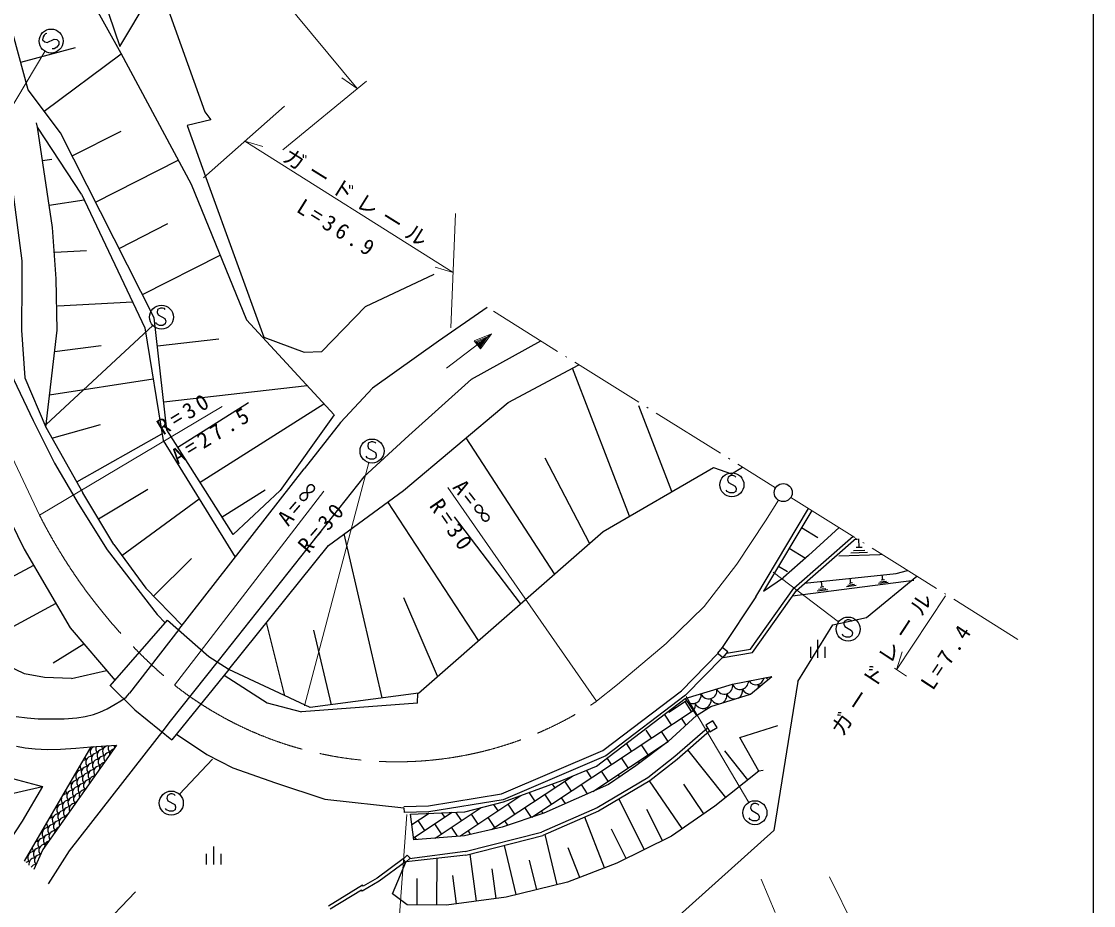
# Model space of a CAD drawing. Units: millimetres, scale not verified. Extents: x 40000 to 680000, y 20000 to 380000.
# Drawn here: x 489710 to 579000, y 242517 to 316170 of the extents above; entities that cross this region are included whole.
import ezdxf

# ---------------------------------------------------------------- set-up
doc = ezdxf.new("R2010")
doc.units = ezdxf.units.MM
doc.header["$LTSCALE"] = 1000
doc.linetypes.add('CHAIN', pattern=[18.5, 12, -1.5, 3.5, -1.5])
doc.linetypes.add('USER1', pattern=[8, 6.295082, -0.786885, 0.131148, -0.786885])
for name, color, linetype, lineweight in [('M-BGD', 7, 'Continuous', 25), ('M-BMK', 2, 'CHAIN', 13), ('M-BMK-HTXT', 7, 'USER1', 13), ('M-BMK-ROW', 30, 'Continuous', 25), ('M-BMK-SRVR', 3, 'Continuous', 25), ('M-STR-HTXT', 7, 'Continuous', 13), ('M-STR-STR1', 1, 'Continuous', 25), ('M-STR-STR3', 7, 'Continuous', 25), ('M-STR-STRC', 7, 'Continuous', 25), ('M-TTL-BAND', 7, 'Continuous', 25)]:
    doc.layers.add(name, color=color, linetype=linetype, lineweight=lineweight)
doc.styles.add('ＭＳ ゴシック', font='')
doc.styles.get('ＭＳ ゴシック').set_extended_font_data('MS Gothic')

msp = doc.modelspace()

# ---------------------------------------------------------------- linework, layer by layer
at = {"layer": 'M-BGD'}
for p, q in [((494851, 319164), (497996, 313516)), ((490265, 310481), (489029, 315089)), ((489647, 312785), (494218, 314011)), ((491614, 308683), (498013, 313483)), ((497996, 313516), (503840, 302614)), ((492963, 306885), (490265, 310481)), ((491042, 307373), (490951, 307735)), ((492300, 299004), (491042, 307373)), ((494699, 301779), (491042, 307373)), ((488368, 306866), (489751, 296216)), ((500774, 291487), (492963, 306885)), ((493939, 304960), (498016, 307028)), ((491462, 304583), (492229, 304699)), ((495892, 301110), (502774, 304602)), ((503840, 302614), (508460, 291313)), ((492020, 300864), (494926, 301300)), ((494699, 301779), (499993, 290641)), ((497845, 297261), (501911, 299324)), ((492614, 294719), (492300, 299004)), ((492498, 296955), (495129, 297092)), ((499797, 293412), (506261, 296691)), ((489751, 296216), (489745, 294461)), ((492682, 290464), (492614, 294719)), ((489745, 294461), (489724, 290454)), ((492730, 292482), (498965, 292805)), ((528500, 292346), (524452, 289523)), ((486406, 291888), (490679, 282933)), ((501829, 282153), (500774, 291487)), ((508460, 291313), (515765, 283389)), ((489724, 290454), (489993, 286482)), ((491734, 282367), (492682, 290464)), ((499993, 290641), (501502, 281253)), ((501037, 289153), (506152, 289731)), ((524452, 289523), (518935, 285608)), ((527198, 286357), (532967, 289551)), ((492471, 288665), (496364, 289177)), ((530248, 284428), (536136, 287568)), ((540343, 274957), (535601, 287283)), ((489993, 286482), (491734, 282367)), ((492050, 285066), (500676, 286391)), ((501565, 284486), (513509, 285836)), ((521987, 281664), (527198, 286357)), ((518935, 285608), (516270, 282745)), ((502746, 280701), (508620, 284415)), ((504582, 277797), (514904, 284323)), ((521536, 277100), (530248, 284428)), ((543889, 277014), (541140, 284159)), ((515765, 283389), (511269, 277095)), ((490679, 282933), (492470, 279377)), ((491734, 282367), (494825, 276898)), ((492249, 281456), (496293, 282599)), ((516270, 282745), (513243, 278886)), ((485260, 281760), (489938, 272199)), ((494310, 277810), (501410, 281824)), ((507336, 273442), (501829, 282153)), ((518239, 278226), (521987, 281664)), ((534115, 270153), (526750, 281486)), ((501502, 281253), (507521, 271544)), ((537016, 272693), (533316, 279797)), ((492470, 279377), (494425, 276017)), ((502821, 265512), (513243, 278886)), ((538149, 273684), (547351, 279022)), ((547351, 279022), (548843, 278484)), ((548843, 278484), (549760, 279043)), ((518239, 278226), (506084, 262895)), ((497406, 272586), (494825, 276898)), ((496116, 274742), (500239, 277210)), ((506418, 274894), (510006, 277163)), ((507336, 273442), (511269, 277095)), ((515292, 272523), (521536, 277100)), ((494425, 276017), (496841, 272157)), ((498069, 271679), (504517, 276389)), ((527765, 264593), (520238, 276148)), ((550876, 268230), (555261, 275601)), ((555526, 275436), (551522, 268701)), ((531277, 267668), (525772, 274888)), ((519752, 259816), (516601, 273482)), ((522771, 260220), (538149, 273684)), ((554031, 268968), (558973, 273279)), ((554682, 274016), (556035, 273175)), ((557810, 274007), (555270, 271682)), ((497406, 272586), (500058, 268956)), ((506973, 262192), (515292, 272523)), ((554253, 268767), (559236, 273114)), ((559153, 273045), (559338, 273051)), ((559722, 272352), (559218, 272336)), ((559470, 272344), (559447, 273072)), ((489938, 272199), (493756, 265649)), ((496841, 272157), (501025, 266753)), ((500706, 268290), (503868, 271442)), ((555270, 271682), (553185, 269840)), ((553662, 272300), (555009, 271452)), ((561188, 271744), (557793, 271637)), ((560184, 271919), (558785, 271874)), ((559002, 272105), (559953, 272135)), ((561405, 271757), (561188, 271744)), ((490721, 270856), (487492, 269111)), ((552772, 270803), (553499, 270345)), ((551522, 268701), (553185, 269840)), ((554938, 269364), (562559, 270166)), ((558793, 269378), (558740, 269790)), ((561602, 269664), (561316, 269627)), ((561459, 269645), (561405, 270058)), ((562559, 270166), (563515, 270437)), ((503083, 265848), (500058, 268956)), ((550434, 263863), (554031, 268968)), ((550602, 263587), (554253, 268767)), ((564038, 269608), (553915, 268287)), ((556873, 268819), (555980, 268702)), ((556105, 268864), (556711, 268943)), ((556550, 269067), (556229, 269025)), ((556389, 269046), (556329, 269510)), ((559223, 269176), (558430, 269072)), ((558540, 269216), (559080, 269286)), ((558936, 269396), (558651, 269359)), ((561889, 269443), (561095, 269340)), ((561206, 269483), (561745, 269554)), ((524366, 261617), (521569, 268145)), ((550876, 268230), (548068, 264019)), ((492570, 267684), (486133, 264207)), ((501025, 266753), (501702, 266037)), ((511660, 259993), (510114, 266092)), ((493756, 265649), (497506, 261266)), ((502821, 265512), (498699, 260222)), ((515544, 259252), (514052, 265468)), ((556019, 264660), (556019, 263160)), ((489974, 261831), (486290, 263585)), ((494914, 264296), (492365, 262701)), ((544688, 260418), (547731, 263533)), ((548068, 264019), (547691, 263553)), ((547691, 263553), (548151, 263182)), ((548528, 263649), (548068, 264019)), ((548149, 263179), (550602, 263587)), ((548151, 263182), (548528, 263649)), ((548432, 263531), (550434, 263863)), ((555419, 264060), (555419, 263160)), ((556619, 264060), (556619, 263160)), ((506084, 262895), (501997, 257740)), ((548089, 263183), (545020, 260042)), ((491642, 261516), (489974, 261831)), ((493883, 261422), (496788, 262105)), ((506594, 261722), (510178, 259401)), ((513751, 259012), (506973, 262192)), ((493883, 261422), (491642, 261516)), ((497975, 259581), (498438, 259888)), ((498438, 259888), (498699, 260222)), ((522771, 260220), (513751, 259012)), ((522689, 259375), (522736, 260216)), ((538126, 255432), (544688, 260418)), ((545020, 260042), (538380, 254997)), ((496859, 258913), (497508, 259283)), ((497508, 259283), (497975, 259581)), ((510178, 259401), (513046, 258648)), ((522689, 259375), (513046, 258648)), ((489268, 258277), (490183, 258151)), ((490183, 258151), (491108, 258086)), ((491108, 258086), (491632, 258070)), ((491632, 258070), (492218, 258064)), ((492218, 258064), (493268, 258082)), ((493268, 258082), (494312, 258162)), ((494312, 258162), (495021, 258273)), ((495021, 258273), (495711, 258443)), ((495711, 258443), (495936, 258515)), ((495936, 258515), (496230, 258623)), ((496230, 258623), (496859, 258913)), ((501669, 257326), (493695, 247072)), ((501997, 257740), (501669, 257326)), ((546848, 257296), (544126, 254927)), ((547301, 257904), (546701, 257537)), ((546701, 257537), (547042, 256979)), ((547042, 256979), (547642, 257346)), ((547642, 257346), (547301, 257904)), ((549541, 256531), (552692, 257510)), ((502615, 256789), (505156, 255095)), ((547005, 257039), (544315, 254698)), ((551133, 253724), (549541, 256531)), ((489295, 255786), (490034, 255661)), ((490034, 255661), (490845, 255571)), ((490845, 255571), (491853, 255524)), ((491853, 255524), (492955, 255539)), ((492955, 255539), (494242, 255616)), ((494242, 255616), (495530, 255727)), ((529680, 251811), (538126, 255432)), ((548371, 251520), (545213, 255480)), ((550212, 252989), (548280, 255412)), ((505156, 255095), (507321, 253988)), ((538380, 254997), (529820, 251327)), ((544126, 254927), (541870, 253158)), ((544315, 254698), (542038, 252913)), ((486572, 253734), (491472, 252431)), ((507321, 253988), (510871, 252731)), ((551133, 253724), (547450, 250786)), ((551471, 253781), (551133, 253724)), ((510871, 252731), (514975, 251377)), ((541870, 253158), (537646, 250645)), ((542038, 252913), (537782, 250381)), ((544745, 248929), (542018, 252901)), ((484187, 250776), (491472, 252431)), ((491472, 252431), (489764, 249553)), ((523602, 250832), (529680, 251811)), ((546548, 250167), (544866, 252617)), ((514975, 251377), (521562, 250669)), ((529820, 251327), (523650, 250334)), ((541575, 247182), (539481, 251392)), ((521559, 250769), (523602, 250832)), ((521562, 250669), (521574, 250269)), ((523650, 250334), (521574, 250269)), ((537646, 250645), (533030, 248621)), ((537782, 250381), (533127, 248340)), ((543088, 247934), (541797, 250528)), ((547450, 250786), (543844, 248310)), ((489764, 249553), (481222, 236516)), ((538276, 245655), (536641, 249881)), ((526675, 247011), (533030, 248621)), ((526731, 246719), (533127, 248340)), ((534330, 244252), (533318, 248424)), ((540063, 246430), (538841, 248887)), ((543844, 248310), (539307, 246054)), ((505706, 247431), (505706, 245931)), ((530924, 243426), (529929, 247529)), ((536213, 244857), (535253, 247338)), ((493695, 247072), (491925, 244323)), ((505106, 246831), (505106, 245931)), ((506306, 246831), (506306, 245931)), ((521493, 246371), (521846, 246704)), ((522074, 246464), (521721, 246130)), ((526731, 246719), (521742, 246150)), ((521846, 246704), (522074, 246464)), ((526675, 247011), (522020, 246413)), ((524301, 242565), (524323, 246444)), ((527598, 242890), (527076, 246807)), ((521513, 246403), (519347, 244804)), ((521689, 246164), (519511, 244556)), ((520616, 243505), (521721, 246130)), ((521721, 246130), (521493, 246371)), ((529247, 243109), (528919, 245575)), ((532627, 243839), (532027, 246311)), ((539307, 246054), (535182, 244458)), ((519347, 244804), (518184, 244121)), ((522656, 242575), (522669, 244784)), ((525948, 242670), (525637, 245010)), ((518121, 244218), (515290, 242474)), ((518029, 243813), (515424, 242207)), ((518089, 243721), (518029, 243813)), ((519511, 244556), (518089, 243721)), ((518184, 244121), (518121, 244218)), ((535182, 244458), (530072, 243219)), ((521833, 242580), (520616, 243505)), ((530072, 243219), (525123, 242560)), ((525123, 242560), (521833, 242580))]:
    msp.add_line(p, q, dxfattribs=at)
at = {"layer": 'M-BMK'}
for p, q in [((491222, 275031), (483237, 291762)), ((552760, 276282), (551681, 274558)), ((551681, 274558), (549292, 270952)), ((549292, 270952), (546564, 267444)), ((546564, 267444), (543417, 264343)), ((543417, 264343), (539354, 260924)), ((539354, 260924), (537610, 259533))]:
    msp.add_line(p, q, dxfattribs=at)
for centre, radius, start, end in [((531367, 295364), 45000, 206.86182, 230.00562), ((520964, 284491), 30000, 231.88037, 303.70166)]:
    msp.add_arc(centre, radius, start, end, dxfattribs=at)
at = {"layer": 'M-BMK-HTXT'}
for p, q in [((529018, 292022), (552522, 277316)), ((553793, 276520), (573202, 264376))]:
    msp.add_line(p, q, dxfattribs=at)
at = {"layer": 'M-BMK-ROW'}
for p, q in [((495967, 319811), (497895, 314086)), ((497895, 314086), (501118, 319466)), ((501118, 319466), (504983, 308632)), ((504983, 308632), (505472, 307971)), ((505472, 307971), (503515, 307510)), ((503515, 307510), (505177, 302862)), ((505177, 302862), (509903, 289862)), ((518362, 292423), (524089, 295106)), ((514737, 288683), (518362, 292423)), ((509903, 289862), (513270, 288625)), ((513270, 288625), (514737, 288683)), ((560080, 266520), (564268, 269966)), ((557292, 265890), (560080, 266520)), ((554370, 261170), (557292, 265890)), ((554370, 261170), (552363, 248771)), ((552363, 248771), (536317, 234370))]:
    msp.add_line(p, q, dxfattribs=at)
at = {"layer": 'M-BMK-SRVR'}
msp.add_circle((553158, 276918), 750, dxfattribs=at)
at = {"layer": 'M-STR-HTXT'}
for p, q in [((487713, 346825), (517667, 310570)), ((482649, 298619), (491671, 313678)), ((518438, 311207), (511491, 305468)), ((517667, 310570), (516388, 311459)), ((504873, 303140), (511611, 309115)), ((508311, 306189), (509804, 305745)), ((508311, 306189), (525664, 295256)), ((525860, 300165), (525480, 290656)), ((525664, 295256), (524171, 295700)), ((491767, 282595), (500640, 290852)), ((528870, 290143), (525110, 287292)), ((527421, 289571), (528870, 290143)), ((527929, 288902), (527421, 289571)), ((527542, 289512), (528536, 289889)), ((527904, 289034), (527542, 289512)), ((527662, 289453), (528345, 289744)), ((527879, 289166), (527662, 289453)), ((527782, 289393), (528058, 289527)), ((527855, 289298), (527782, 289393)), ((528058, 289527), (527855, 289298)), ((528345, 289744), (527879, 289166)), ((528536, 289889), (527904, 289034)), ((528870, 290143), (527929, 288902)), ((491222, 275031), (506427, 284101)), ((513277, 259159), (518650, 279417)), ((502445, 260889), (514905, 277048)), ((537610, 259533), (525215, 277346)), ((552319, 270302), (557763, 266158)), ((566666, 268323), (562593, 262166)), ((562593, 262166), (563070, 263649)), ((563427, 261614), (562410, 262287)), ((545060, 259940), (550288, 251114)), ((505621, 254706), (502878, 251784)), ((521813, 250104), (521141, 240968)), ((552489, 241948), (551324, 244714)), ((557011, 244920), (559086, 240700)), ((490647, 234802), (499223, 243653))]:
    msp.add_line(p, q, dxfattribs=at)
at = {"layer": 'M-STR-STR1'}
for p, q in [((497111, 260812), (501878, 266283)), ((501880, 266282), (505305, 263272)), ((505305, 263272), (506920, 262226)), ((506973, 262192), (502238, 256322)), ((497086, 260837), (499142, 258819)), ((499142, 258819), (500184, 257979)), ((500184, 257979), (502238, 256322))]:
    msp.add_line(p, q, dxfattribs=at)
at = {"layer": 'M-STR-STR3'}
for p, q in [((544988, 259770), (548931, 260951)), ((548931, 260951), (552195, 261613)), ((550433, 260115), (552195, 261613)), ((547138, 259108), (550433, 260115)), ((537598, 254136), (544988, 259770)), ((543626, 258620), (545103, 259597)), ((544141, 258960), (544101, 259020)), ((545526, 258678), (544975, 259512)), ((544988, 259770), (545944, 258338)), ((545944, 258338), (547138, 259108)), ((532210, 249868), (545659, 258765)), ((543331, 258371), (543307, 258408)), ((543858, 257574), (543331, 258371)), ((545944, 258338), (543576, 256189)), ((545074, 257549), (544692, 258126)), ((542190, 256471), (541753, 257132)), ((543576, 256189), (543024, 257023)), ((489962, 246205), (495530, 255727)), ((497624, 255886), (491489, 247195)), ((495530, 255727), (497624, 255886)), ((537292, 252031), (543576, 256189)), ((540522, 255367), (540119, 255978)), ((543576, 256189), (540869, 254156)), ((541908, 255085), (541356, 255919)), ((538854, 254264), (538519, 254770)), ((540240, 253981), (539688, 254815)), ((541173, 254384), (541074, 254533)), ((534725, 252940), (537598, 254136)), ((537186, 253160), (536769, 253790)), ((538572, 252878), (538020, 253712)), ((540869, 254156), (538590, 252614)), ((528857, 248848), (535598, 253308)), ((529866, 251157), (534725, 252940)), ((535519, 252057), (534967, 252891)), ((539527, 253248), (539406, 253430)), ((532465, 251235), (532020, 251907)), ((538590, 252614), (533224, 250203)), ((534133, 252339), (533942, 252626)), ((536862, 251838), (536352, 252608)), ((537787, 252253), (537738, 252326)), ((526224, 248305), (531314, 251673)), ((526636, 250329), (529866, 251157)), ((529411, 250414), (529059, 250946)), ((530797, 250132), (530245, 250966)), ((531079, 251517), (531037, 251581)), ((533851, 250953), (533299, 251787)), ((535014, 251007), (534685, 251505)), ((522114, 250143), (526636, 250329)), ((522394, 248004), (522114, 250143)), ((522230, 249260), (523661, 250207)), ((522374, 248156), (525593, 250286)), ((523586, 250157), (523556, 250203)), ((524166, 248143), (527993, 250674)), ((524971, 249875), (524723, 250250)), ((526357, 249592), (525890, 250298)), ((527743, 249310), (527191, 250144)), ((533224, 250203), (529735, 249048)), ((532177, 249857), (531631, 250683)), ((533161, 250183), (533017, 250401)), ((523304, 248771), (522752, 249605)), ((524689, 248489), (524137, 249323)), ((529129, 249028), (528577, 249862)), ((530210, 249205), (529963, 249580)), ((532182, 249849), (532177, 249857)), ((526599, 248334), (522394, 248004)), ((526021, 248289), (525523, 249041)), ((529735, 249048), (526599, 248334)), ((527112, 248451), (526909, 248759)), ((522601, 248020), (522469, 248219)), ((491489, 247195), (490747, 245511))]:
    msp.add_line(p, q, dxfattribs=at)
for centre, radius, start, end in [((548255, 260815), 689, 202.02124, 11.31543), ((549570, 261209), 689, 202.02124, 0.93896), ((550884, 261602), 689, 212.76538, 350.19482), ((550406, 260807), 689, 348.18213, 11.31543), ((551720, 261201), 689, 202.02124, 219.77393), ((552198, 261996), 689, 224.37378, 245.18481), ((545627, 260028), 689, 225.41577, 11.31543), ((546941, 260422), 689, 202.02124, 11.31543), ((547777, 260020), 689, 293.11206, 11.31543), ((549092, 260414), 689, 202.02124, 276.38599), ((549092, 260414), 689, 297.60718, 11.31543), ((550406, 260807), 689, 202.02124, 272.55127), ((545149, 259233), 689, 317.5166, 11.31543), ((546463, 259627), 689, 202.02124, 11.31543), ((547299, 259225), 689, 202.02124, 213.68237), ((545985, 258831), 689, 358.14136, 11.31543), ((547777, 260020), 689, 202.02124, 280.8811), ((495468, 254993), 498, 88.66992, 99.28516), ((495839, 255835), 498, 214.41602, 223.78125), ((495935, 255290), 498, 114.49707, 223.78125), ((496402, 255586), 498, 159.82812, 223.78125), ((496498, 255042), 498, 88.66992, 223.78125), ((496869, 255883), 498, 190.5957, 223.78125), ((496965, 255339), 498, 98.3291, 223.78125), ((497432, 255635), 498, 156.06445, 223.78125), ((497528, 255090), 498, 104.67871, 184.88574), ((497899, 255932), 498, 187.21484, 211.32031), ((495097, 254151), 498, 88.66992, 117.67578), ((495468, 254993), 498, 200.08594, 223.78125), ((495564, 254448), 498, 88.66992, 223.78125), ((496031, 254745), 498, 88.66992, 223.78125), ((496127, 254200), 498, 88.66992, 223.78125), ((496594, 254497), 498, 88.66992, 223.78125), ((497061, 254793), 498, 88.66992, 214.76367), ((494726, 253309), 498, 88.66992, 223.78125), ((495097, 254151), 498, 181.69434, 223.78125), ((495193, 253606), 498, 88.66992, 223.78125), ((495660, 253903), 498, 88.66992, 223.78125), ((495756, 253358), 498, 88.66992, 223.78125), ((496223, 253654), 498, 88.66992, 218.13281), ((496690, 253951), 498, 99.94141, 189.62305), ((494259, 253012), 498, 206.34668, 223.78125), ((494355, 252467), 498, 88.66992, 223.78125), ((494822, 252764), 498, 88.66992, 223.78125), ((494918, 252219), 498, 88.66992, 223.78125), ((495289, 253061), 498, 88.66992, 223.78125), ((495385, 252516), 498, 88.66992, 221.44434), ((495852, 252813), 498, 95.56934, 193.99512), ((493517, 251328), 498, 88.66992, 135.77637), ((493888, 252170), 498, 190.20996, 223.78125), ((493984, 251625), 498, 88.66992, 223.78125), ((493888, 252170), 498, 88.66992, 109.16113), ((494451, 251922), 498, 88.66992, 223.78125), ((494548, 251377), 498, 88.66992, 223.78125), ((495015, 251674), 498, 91.46875, 198.0957), ((493146, 250486), 498, 88.66992, 223.78125), ((493517, 251328), 498, 163.59473, 223.78125), ((493613, 250783), 498, 88.66992, 223.78125), ((494080, 251080), 498, 88.66992, 223.78125), ((494177, 250535), 498, 88.66992, 201.9873), ((494644, 250832), 498, 129.40234, 160.16211), ((492679, 250189), 498, 197.44043, 223.78125), ((492776, 249644), 498, 88.66992, 223.78125), ((492679, 250189), 498, 88.66992, 101.92969), ((493050, 251031), 498, 212.18555, 223.78125), ((493243, 249941), 498, 88.66992, 223.78125), ((493710, 250238), 498, 88.66992, 223.78125), ((493806, 249693), 498, 120.06348, 169.5), ((492308, 249347), 498, 177.69727, 223.78125), ((492405, 248802), 498, 88.66992, 223.78125), ((492308, 249347), 498, 88.66992, 121.67285), ((492872, 249099), 498, 88.66992, 223.78125), ((493339, 249396), 498, 88.66992, 205.71582), ((491471, 248208), 498, 88.66992, 95.45117), ((491938, 248505), 498, 88.66992, 223.78125), ((491842, 249050), 498, 217.72754, 223.78125), ((492034, 247960), 498, 88.66992, 223.78125), ((492501, 248257), 498, 88.66992, 209.31445), ((492968, 248554), 498, 113.27344, 176.29102), ((491100, 247367), 498, 88.66992, 112.3418), ((491471, 248208), 498, 203.91992, 223.78125), ((491567, 247664), 498, 88.66992, 223.78125), ((491663, 247119), 498, 88.66992, 223.78125), ((492130, 247415), 498, 107.60254, 181.96191), ((490729, 246525), 498, 88.66992, 223.78125), ((490825, 245980), 498, 88.66992, 192.50684), ((491100, 247367), 498, 187.02832, 223.78125), ((491196, 246822), 498, 88.66992, 223.78125), ((491292, 246276), 498, 88.66992, 223.78125), ((490358, 245683), 498, 88.66992, 123.48535), ((490921, 245435), 498, 88.66992, 145.19824)]:
    msp.add_arc(centre, radius, start, end, dxfattribs=at)
at = {"layer": 'M-STR-STRC'}
for p, q in [((491509, 314893), (491475, 314627)), ((491475, 314627), (491652, 314460)), ((491598, 315026), (491509, 314893)), ((491720, 315137), (491598, 315026)), ((491652, 314460), (491862, 314415)), ((491831, 315159), (491720, 315137)), ((491862, 314415), (492440, 314702)), ((492440, 314702), (492651, 314657)), ((492651, 314657), (492828, 314490)), ((492828, 314490), (492816, 314257)), ((492426, 313892), (492282, 313892)), ((492660, 314024), (492426, 313892)), ((492816, 314257), (492660, 314024)), ((501052, 292173), (501012, 291933)), ((501292, 292293), (501052, 292173)), ((501452, 292293), (501292, 292293)), ((501612, 292253), (501452, 292293)), ((501692, 292173), (501612, 292253)), ((500972, 290973), (500892, 291093)), ((501012, 291933), (501092, 291733)), ((501092, 291733), (501652, 291413)), ((501652, 291413), (501732, 291213)), ((501732, 291213), (501692, 290973)), ((501212, 290853), (500972, 290973)), ((501492, 290853), (501212, 290853)), ((501692, 290973), (501492, 290853)), ((518587, 281024), (518547, 280784)), ((518547, 280784), (518627, 280583)), ((518827, 281144), (518587, 281024)), ((518627, 280583), (519187, 280264)), ((518987, 281144), (518827, 281144)), ((519147, 281104), (518987, 281144)), ((519227, 281024), (519147, 281104)), ((518507, 279824), (518427, 279944)), ((518747, 279703), (518507, 279824)), ((519027, 279704), (518747, 279703)), ((519227, 279823), (519027, 279704)), ((519187, 280264), (519267, 280063)), ((519267, 280063), (519227, 279823)), ((548561, 278210), (548520, 277970)), ((548520, 277970), (548601, 277770)), ((548801, 278330), (548561, 278210)), ((548601, 277770), (549160, 277450)), ((548961, 278330), (548801, 278330)), ((549120, 278290), (548961, 278330)), ((549200, 278210), (549120, 278290)), ((548480, 277010), (548400, 277130)), ((548721, 276890), (548480, 277010)), ((549000, 276890), (548721, 276890)), ((549201, 277010), (549000, 276890)), ((549160, 277450), (549241, 277250)), ((549241, 277250), (549201, 277010)), ((558239, 266192), (558199, 265952)), ((558479, 266312), (558239, 266192)), ((558639, 266312), (558479, 266312)), ((558799, 266272), (558639, 266312)), ((558879, 266192), (558799, 266272)), ((558199, 265952), (558279, 265752)), ((558279, 265752), (558839, 265432)), ((558839, 265432), (558919, 265232)), ((558919, 265232), (558879, 264992)), ((558159, 264992), (558079, 265112)), ((558399, 264872), (558159, 264992)), ((558679, 264872), (558399, 264872)), ((558879, 264992), (558679, 264872)), ((502113, 251815), (501873, 251695)), ((502273, 251815), (502113, 251815)), ((502433, 251775), (502273, 251815)), ((501873, 251695), (501833, 251455)), ((501833, 251455), (501913, 251255)), ((501913, 251255), (502473, 250935)), ((502513, 251695), (502433, 251775)), ((502473, 250935), (502553, 250735)), ((550717, 251013), (550477, 250893)), ((550877, 251013), (550717, 251013)), ((551037, 250973), (550877, 251013)), ((551117, 250893), (551037, 250973)), ((501793, 250495), (501713, 250615)), ((502033, 250375), (501793, 250495)), ((502313, 250375), (502033, 250375)), ((502513, 250495), (502313, 250375)), ((502553, 250735), (502513, 250495)), ((550477, 250893), (550437, 250653)), ((550437, 250653), (550517, 250453)), ((550517, 250453), (551077, 250133)), ((551077, 250133), (551157, 249933)), ((550397, 249693), (550317, 249813)), ((550637, 249573), (550397, 249693)), ((550917, 249573), (550637, 249573)), ((551117, 249693), (550917, 249573)), ((551157, 249933), (551117, 249693))]:
    msp.add_line(p, q, dxfattribs=at)
for centre in [(492184, 314536), (501372, 291533), (518907, 280383), (548881, 277570), (558559, 265552), (502193, 251055), (550797, 250253)]:
    msp.add_circle(centre, 1000, dxfattribs=at)
at = {"layer": 'M-TTL-BAND'}
msp.add_line((579000, 20000), (579000, 370000), dxfattribs=at)

# ---------------------------------------------------------------- texts
at = {"layer": 'M-STR-HTXT', "char_height": 1320, "attachment_point": 7, "style": 'ＭＳ ゴシック'}
for s, insert, rotation in [('\\T1.33;ガードレール', (511304, 304537), 328.1), ('\\T1.39;L=36.9', (512508, 300345), 328), ('\\T1.39;R=30', (501519, 281650), 31.5), ('\\T1.39;A=27.5', (502736, 279216), 31.3), ('\\T1.29;A=∞', (511926, 274043), 49.3), ('\\T1.29;A=∞', (525558, 277329), 308), ('\\T1.39;R=30', (513627, 271769), 48.9), ('\\T1.39;R=30', (523611, 275807), 304.7), ('\\T1.33;ガードレール', (558169, 256486), 56.7), ('\\T1.39;L=7.4', (565633, 260359), 56.6)]:
    msp.add_mtext(s, dxfattribs=dict(at, insert=insert, rotation=rotation))

doc.saveas('drawing.dxf')
